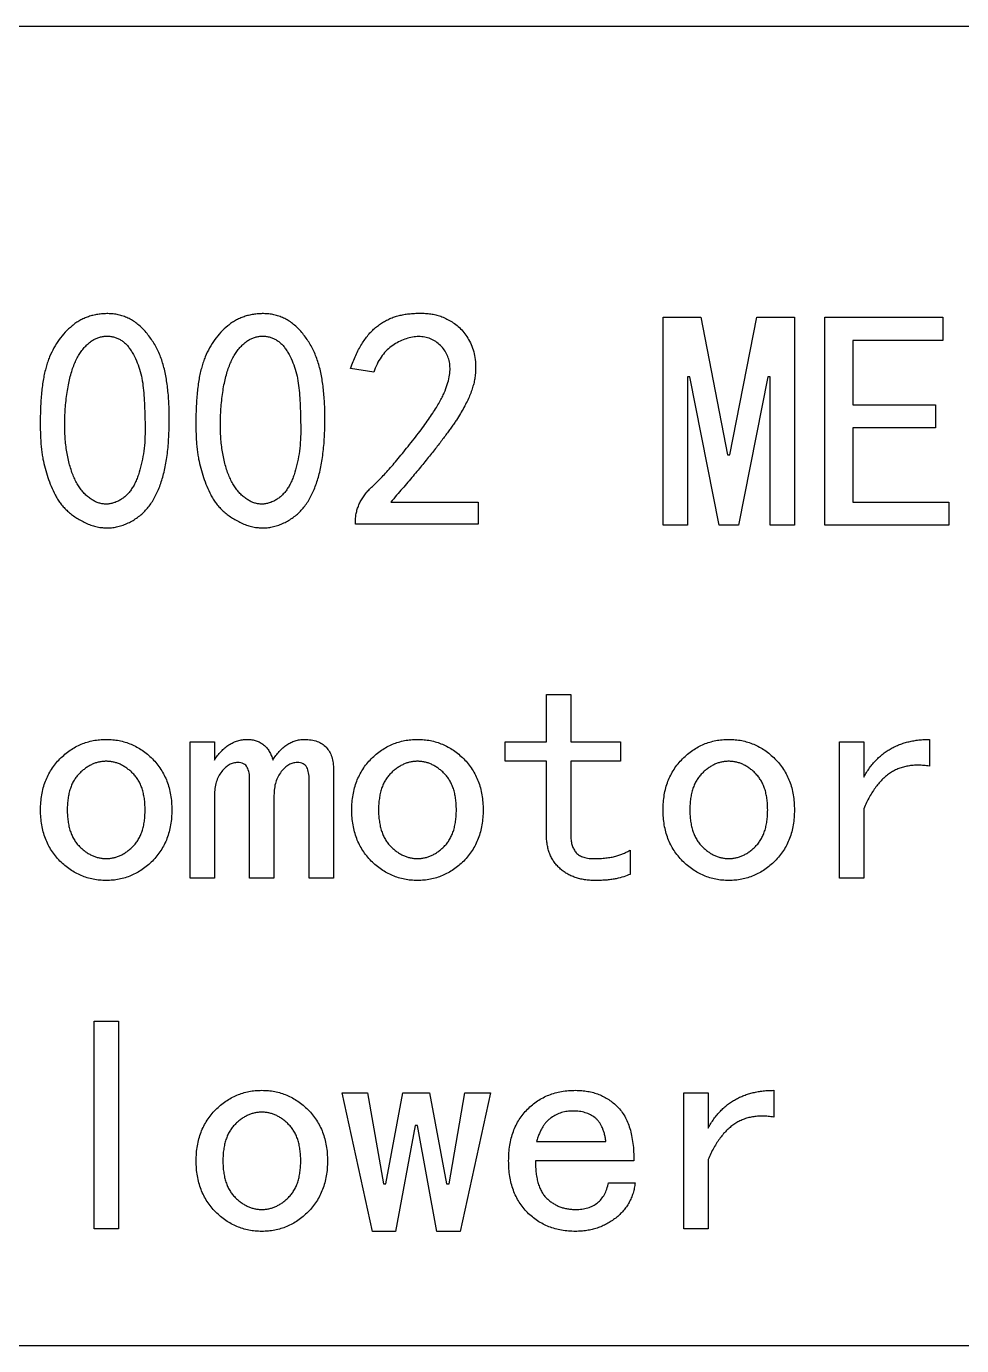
# Model space of a CAD drawing. Header units: millimetres. Extents: x -42 to 94, y -57 to 15.
# Drawn here: x -10 to 25.4, y -57 to -7 of the extents above; entities that cross this region are included whole.
import ezdxf

# ---------------------------------------------------------------- set-up
doc = ezdxf.new("R2010")
doc.units = ezdxf.units.MM

msp = doc.modelspace()

# ---------------------------------------------------------------- linework, layer by layer
at = {"color": 7, "linetype": 'Continuous', "lineweight": 25}
for p, q in [((33.5, -7), (-41.5, -7)), ((14.116, -25.908), (14.116, -18.026)), ((14.116, -18.026), (15.545, -18.026)), ((15.545, -18.026), (16.559, -23.235)), ((16.651, -23.235), (17.665, -18.026)), ((17.665, -18.026), (19.094, -18.026)), ((19.094, -18.026), (19.094, -25.908)), ((20.246, -25.908), (20.246, -18.026)), ((20.246, -18.026), (24.718, -18.026)), ((24.718, -18.026), (24.718, -18.902)), ((24.718, -18.902), (21.307, -18.902)), ((21.307, -18.902), (21.307, -21.345)), ((3.145, -20.1), (2.269, -19.962)), ((15.13, -20.284), (15.038, -20.284)), ((15.038, -20.284), (15.038, -25.908)), ((16.236, -25.908), (15.13, -20.284)), ((18.08, -20.284), (16.974, -25.908)), ((18.172, -20.284), (18.08, -20.284)), ((18.172, -25.908), (18.172, -20.284)), ((21.307, -21.345), (24.441, -21.345)), ((24.441, -21.345), (24.441, -22.221)), ((24.441, -22.221), (21.307, -22.221)), ((21.307, -22.221), (21.307, -25.032)), ((16.559, -23.235), (16.651, -23.235)), ((3.79, -25.032), (7.109, -25.032)), ((7.109, -25.032), (7.109, -25.862)), ((21.307, -25.032), (24.948, -25.032)), ((24.948, -25.032), (24.948, -25.908)), ((2.453, -25.862), (2.453, -25.678)), ((7.109, -25.862), (2.453, -25.862)), ((15.038, -25.908), (14.116, -25.908)), ((16.974, -25.908), (16.236, -25.908)), ((19.094, -25.908), (18.172, -25.908)), ((24.948, -25.908), (20.246, -25.908)), ((9.69, -34.116), (9.69, -32.318)), ((9.69, -32.318), (10.612, -32.318)), ((10.612, -32.318), (10.612, -34.116)), ((-3.816, -39.278), (-3.816, -34.116)), ((-3.816, -34.116), (-2.894, -34.116)), ((-2.894, -34.116), (-2.894, -34.807)), ((8.123, -34.853), (8.123, -34.116)), ((8.123, -34.116), (9.69, -34.116)), ((10.612, -34.116), (12.502, -34.116)), ((12.502, -34.116), (12.502, -34.853)), ((20.8, -39.278), (20.8, -34.116)), ((20.8, -34.116), (21.721, -34.116)), ((21.721, -34.116), (21.721, -35.453)), ((24.211, -34.024), (24.211, -35.038)), ((9.69, -34.853), (8.123, -34.853)), ((9.69, -37.619), (9.69, -34.853)), ((12.502, -34.853), (10.612, -34.853)), ((10.612, -34.853), (10.612, -37.665)), ((1.624, -35.176), (1.624, -39.278)), ((-1.557, -39.278), (-1.557, -35.545)), ((0.702, -39.278), (0.702, -35.545)), ((-2.894, -36.144), (-2.894, -39.278)), ((-0.635, -36.144), (-0.635, -39.278)), ((21.721, -36.651), (21.721, -39.278)), ((12.871, -38.218), (12.871, -39.14)), ((-2.894, -39.278), (-3.816, -39.278)), ((-0.635, -39.278), (-1.557, -39.278)), ((1.624, -39.278), (0.702, -39.278)), ((21.721, -39.278), (20.8, -39.278)), ((-7.457, -52.579), (-7.457, -44.697)), ((-7.457, -44.697), (-6.535, -44.697)), ((-6.535, -44.697), (-6.535, -52.579)), ((3.099, -52.671), (1.946, -47.416)), ((1.946, -47.416), (2.914, -47.416)), ((2.914, -47.416), (3.514, -50.873)), ((3.606, -50.873), (4.251, -47.416)), ((4.251, -47.416), (5.265, -47.416)), ((5.265, -47.416), (5.911, -50.873)), ((6.003, -50.873), (6.602, -47.416)), ((7.57, -47.416), (6.418, -52.671)), ((6.602, -47.416), (7.57, -47.416)), ((14.899, -52.579), (14.899, -47.416)), ((14.899, -47.416), (15.821, -47.416)), ((15.821, -47.416), (15.821, -48.753)), ((18.31, -47.324), (18.31, -48.338)), ((4.712, -48.661), (3.975, -52.671)), ((4.804, -48.661), (4.712, -48.661)), ((5.542, -52.671), (4.804, -48.661)), ((9.322, -49.26), (11.949, -49.26)), ((13.009, -49.998), (9.276, -49.998)), ((15.821, -49.952), (15.821, -52.579)), ((3.514, -50.873), (3.606, -50.873)), ((5.911, -50.873), (6.003, -50.873)), ((12.041, -50.827), (13.055, -50.827)), ((-6.535, -52.579), (-7.457, -52.579)), ((3.975, -52.671), (3.099, -52.671)), ((6.418, -52.671), (5.542, -52.671)), ((15.821, -52.579), (14.899, -52.579)), ((-41.5, -57), (93.5, -57))]:
    msp.add_line(p, q, dxfattribs=at)
for points, knots in [([(-9.485, -21.461), (-9.482, -21.362), (-9.472, -21.168), (-9.448, -20.887), (-9.418, -20.62), (-9.379, -20.369), (-9.331, -20.135), (-9.277, -19.917), (-9.214, -19.715), (-9.121, -19.468), (-8.983, -19.183), (-8.785, -18.87), (-8.554, -18.589), (-8.336, -18.384), (-8.147, -18.239), (-7.996, -18.145), (-7.837, -18.064), (-7.671, -17.999), (-7.496, -17.95), (-7.314, -17.914), (-7.124, -17.891), (-6.928, -17.885), (-6.731, -17.894), (-6.537, -17.924), (-6.35, -17.978), (-6.169, -18.052), (-5.996, -18.147), (-5.829, -18.262), (-5.67, -18.4), (-5.518, -18.556), (-5.376, -18.727), (-5.245, -18.911), (-5.127, -19.106), (-5.023, -19.312), (-4.93, -19.527), (-4.852, -19.755), (-4.788, -19.993), (-4.716, -20.329), (-4.654, -20.775), (-4.61, -21.339), (-4.6, -21.941), (-4.615, -22.462), (-4.643, -22.883), (-4.675, -23.189), (-4.718, -23.48), (-4.768, -23.756), (-4.831, -24.016), (-4.906, -24.261), (-4.986, -24.493), (-5.081, -24.708), (-5.184, -24.909), (-5.301, -25.092), (-5.429, -25.262), (-5.569, -25.415), (-5.725, -25.55), (-5.89, -25.672), (-6.069, -25.777), (-6.257, -25.865), (-6.451, -25.935), (-6.648, -25.981), (-6.845, -26.008), (-7.043, -26.008), (-7.24, -25.991), (-7.436, -25.946), (-7.634, -25.884), (-7.827, -25.796), (-8.014, -25.695), (-8.189, -25.586), (-8.349, -25.467), (-8.494, -25.341), (-8.626, -25.207), (-8.745, -25.066), (-8.847, -24.915), (-8.962, -24.703), (-9.086, -24.43), (-9.213, -24.094), (-9.317, -23.749), (-9.384, -23.453), (-9.428, -23.206), (-9.453, -23.003), (-9.474, -22.784), (-9.486, -22.55), (-9.495, -22.3), (-9.499, -22.034), (-9.494, -21.753), (-9.489, -21.56), (-9.485, -21.461)], [0, 0, 0, 0, 0.014053, 0.027409, 0.040074, 0.052075, 0.063353, 0.073917, 0.083968, 0.093361, 0.111289, 0.128696, 0.145715, 0.162661, 0.171066, 0.179436, 0.18784, 0.196243, 0.204796, 0.213511, 0.222525, 0.231887, 0.241255, 0.250484, 0.259624, 0.268776, 0.278051, 0.28756, 0.297454, 0.307835, 0.31843, 0.329016, 0.339763, 0.350621, 0.361677, 0.373028, 0.38465, 0.39661, 0.421715, 0.448414, 0.47681, 0.506988, 0.522188, 0.536706, 0.550565, 0.563774, 0.57647, 0.588514, 0.60007, 0.611159, 0.621801, 0.632026, 0.642044, 0.651805, 0.661463, 0.671159, 0.680883, 0.69077, 0.700617, 0.710066, 0.71942, 0.728696, 0.738013, 0.747427, 0.75717, 0.767317, 0.777494, 0.787206, 0.796546, 0.805636, 0.814476, 0.823181, 0.831772, 0.840256, 0.857291, 0.874189, 0.891208, 0.90825, 0.917174, 0.926847, 0.937217, 0.948285, 0.960068, 0.972651, 0.98596, 1, 1, 1, 1]), ([(-3.585, -21.461), (-3.581, -21.362), (-3.572, -21.168), (-3.548, -20.887), (-3.518, -20.62), (-3.479, -20.369), (-3.431, -20.135), (-3.376, -19.917), (-3.314, -19.715), (-3.221, -19.468), (-3.083, -19.183), (-2.884, -18.87), (-2.654, -18.589), (-2.436, -18.384), (-2.247, -18.239), (-2.096, -18.145), (-1.937, -18.064), (-1.77, -17.999), (-1.596, -17.95), (-1.414, -17.914), (-1.223, -17.891), (-1.028, -17.885), (-0.83, -17.894), (-0.636, -17.924), (-0.449, -17.978), (-0.269, -18.052), (-0.096, -18.147), (0.071, -18.262), (0.23, -18.4), (0.382, -18.556), (0.525, -18.727), (0.655, -18.911), (0.773, -19.106), (0.877, -19.312), (0.97, -19.527), (1.048, -19.755), (1.113, -19.993), (1.184, -20.329), (1.246, -20.775), (1.29, -21.339), (1.301, -21.941), (1.286, -22.462), (1.257, -22.883), (1.225, -23.189), (1.182, -23.48), (1.132, -23.756), (1.069, -24.016), (0.995, -24.261), (0.914, -24.493), (0.82, -24.708), (0.717, -24.909), (0.599, -25.092), (0.472, -25.262), (0.331, -25.415), (0.176, -25.55), (0.011, -25.672), (-0.169, -25.777), (-0.357, -25.865), (-0.551, -25.935), (-0.748, -25.981), (-0.945, -26.008), (-1.142, -26.008), (-1.34, -25.991), (-1.536, -25.946), (-1.734, -25.884), (-1.927, -25.796), (-2.113, -25.695), (-2.289, -25.586), (-2.448, -25.467), (-2.594, -25.341), (-2.726, -25.207), (-2.844, -25.066), (-2.947, -24.915), (-3.062, -24.703), (-3.185, -24.43), (-3.313, -24.094), (-3.417, -23.749), (-3.484, -23.453), (-3.528, -23.206), (-3.552, -23.003), (-3.573, -22.784), (-3.586, -22.55), (-3.595, -22.3), (-3.598, -22.034), (-3.594, -21.753), (-3.589, -21.56), (-3.585, -21.461)], [0, 0, 0, 0, 0.014053, 0.027409, 0.040074, 0.052075, 0.063353, 0.073917, 0.083968, 0.093361, 0.111289, 0.128696, 0.145715, 0.162661, 0.171066, 0.179436, 0.18784, 0.196243, 0.204796, 0.213511, 0.222525, 0.231887, 0.241255, 0.250484, 0.259624, 0.268776, 0.278051, 0.28756, 0.297454, 0.307835, 0.31843, 0.329016, 0.339763, 0.350621, 0.361677, 0.373028, 0.38465, 0.39661, 0.421715, 0.448414, 0.47681, 0.506988, 0.522188, 0.536706, 0.550565, 0.563774, 0.57647, 0.588514, 0.60007, 0.611159, 0.621801, 0.632026, 0.642044, 0.651805, 0.661463, 0.671159, 0.680883, 0.69077, 0.700617, 0.710066, 0.71942, 0.728696, 0.738013, 0.747427, 0.75717, 0.767317, 0.777494, 0.787206, 0.796546, 0.805636, 0.814476, 0.823181, 0.831772, 0.840256, 0.857291, 0.874189, 0.891208, 0.90825, 0.917174, 0.926847, 0.937217, 0.948285, 0.960068, 0.972651, 0.98596, 1, 1, 1, 1]), ([(2.269, -19.962), (2.3, -19.876), (2.36, -19.709), (2.464, -19.472), (2.571, -19.251), (2.684, -19.047), (2.806, -18.864), (2.934, -18.697), (3.069, -18.548), (3.21, -18.417), (3.358, -18.302), (3.513, -18.202), (3.674, -18.114), (3.841, -18.04), (4.015, -17.98), (4.196, -17.937), (4.382, -17.903), (4.509, -17.893), (4.574, -17.888)], [0, 0, 0, 0, 0.082418, 0.16035, 0.234248, 0.304545, 0.370646, 0.433761, 0.494253, 0.551804, 0.607921, 0.663747, 0.718797, 0.773414, 0.828923, 0.884604, 0.941558, 1, 1, 1, 1]), ([(4.574, -17.888), (4.649, -17.881), (4.795, -17.87), (5.009, -17.868), (5.211, -17.882), (5.404, -17.908), (5.593, -17.955), (5.783, -18.024), (5.974, -18.118), (6.168, -18.232), (6.357, -18.373), (6.529, -18.549), (6.681, -18.759), (6.816, -18.995), (6.925, -19.261), (6.991, -19.558), (7.015, -19.88), (7.002, -20.163), (6.97, -20.403), (6.925, -20.595), (6.859, -20.795), (6.783, -21.006), (6.681, -21.222), (6.566, -21.449), (6.429, -21.683), (6.305, -21.885), (6.192, -22.053), (6.098, -22.19), (5.995, -22.337), (5.879, -22.49), (5.757, -22.654), (5.625, -22.827), (5.483, -23.007), (5.332, -23.198), (5.172, -23.397), (5.002, -23.605), (4.822, -23.82), (4.634, -24.046), (4.437, -24.281), (4.23, -24.524), (4.012, -24.774), (3.865, -24.945), (3.79, -25.032)], [0, 0, 0, 0, 0.023107, 0.044938, 0.065593, 0.085179, 0.104791, 0.125232, 0.146947, 0.170129, 0.194195, 0.219142, 0.245375, 0.273297, 0.302679, 0.33331, 0.366074, 0.401387, 0.420257, 0.440337, 0.461768, 0.484702, 0.509085, 0.535173, 0.562792, 0.592208, 0.60795, 0.624905, 0.643319, 0.662914, 0.683872, 0.706052, 0.729564, 0.754303, 0.780514, 0.808064, 0.836708, 0.866716, 0.898201, 0.930782, 0.964709, 1, 1, 1, 1]), ([(-8.517, -21.184), (-8.529, -21.288), (-8.548, -21.493), (-8.565, -21.797), (-8.57, -22.093), (-8.566, -22.38), (-8.549, -22.658), (-8.52, -22.928), (-8.479, -23.188), (-8.428, -23.44), (-8.368, -23.678), (-8.296, -23.899), (-8.214, -24.102), (-8.124, -24.287), (-8.025, -24.455), (-7.915, -24.603), (-7.798, -24.737), (-7.669, -24.849), (-7.537, -24.943), (-7.403, -25.016), (-7.267, -25.067), (-7.13, -25.099), (-6.993, -25.109), (-6.854, -25.099), (-6.716, -25.065), (-6.579, -25.013), (-6.447, -24.941), (-6.321, -24.854), (-6.206, -24.75), (-6.1, -24.63), (-6.004, -24.494), (-5.917, -24.343), (-5.84, -24.176), (-5.75, -23.931), (-5.659, -23.605), (-5.578, -23.197), (-5.53, -22.773), (-5.518, -22.337), (-5.526, -21.903), (-5.536, -21.484), (-5.559, -21.085), (-5.587, -20.705), (-5.635, -20.341), (-5.723, -19.996), (-5.846, -19.67), (-5.972, -19.412), (-6.093, -19.224), (-6.188, -19.099), (-6.294, -18.994), (-6.406, -18.904), (-6.526, -18.836), (-6.654, -18.785), (-6.788, -18.754), (-6.928, -18.738), (-7.069, -18.741), (-7.207, -18.766), (-7.342, -18.809), (-7.473, -18.87), (-7.597, -18.954), (-7.718, -19.056), (-7.834, -19.178), (-7.947, -19.318), (-8.051, -19.479), (-8.147, -19.661), (-8.232, -19.864), (-8.308, -20.088), (-8.376, -20.332), (-8.434, -20.597), (-8.481, -20.883), (-8.506, -21.082), (-8.517, -21.184)], [0, 0, 0, 0, 0.020268, 0.039928, 0.059009, 0.077538, 0.095547, 0.112962, 0.130041, 0.146694, 0.162635, 0.177596, 0.191746, 0.205013, 0.217476, 0.229386, 0.240788, 0.251805, 0.26233, 0.2721, 0.281419, 0.290354, 0.299201, 0.308048, 0.317115, 0.32668, 0.336449, 0.346269, 0.356187, 0.366499, 0.377178, 0.388394, 0.400186, 0.412784, 0.438929, 0.465681, 0.493204, 0.521673, 0.550126, 0.577155, 0.603, 0.627562, 0.651064, 0.673932, 0.6963, 0.718641, 0.729408, 0.739467, 0.749136, 0.758247, 0.767138, 0.7758, 0.784761, 0.793858, 0.803013, 0.81197, 0.821002, 0.830276, 0.839911, 0.850006, 0.860848, 0.872456, 0.884813, 0.898033, 0.912166, 0.927441, 0.943816, 0.961315, 0.979989, 1, 1, 1, 1]), ([(-2.617, -21.184), (-2.629, -21.288), (-2.648, -21.493), (-2.665, -21.797), (-2.67, -22.093), (-2.665, -22.38), (-2.649, -22.658), (-2.62, -22.928), (-2.578, -23.188), (-2.528, -23.44), (-2.467, -23.678), (-2.396, -23.899), (-2.314, -24.102), (-2.224, -24.287), (-2.125, -24.455), (-2.015, -24.603), (-1.897, -24.737), (-1.769, -24.849), (-1.637, -24.943), (-1.502, -25.016), (-1.367, -25.067), (-1.23, -25.099), (-1.093, -25.109), (-0.954, -25.099), (-0.816, -25.065), (-0.679, -25.013), (-0.546, -24.941), (-0.421, -24.854), (-0.305, -24.75), (-0.199, -24.63), (-0.104, -24.494), (-0.017, -24.343), (0.06, -24.176), (0.151, -23.931), (0.241, -23.605), (0.322, -23.197), (0.37, -22.773), (0.383, -22.337), (0.374, -21.903), (0.365, -21.484), (0.341, -21.085), (0.313, -20.705), (0.266, -20.341), (0.178, -19.996), (0.055, -19.67), (-0.071, -19.412), (-0.192, -19.224), (-0.288, -19.099), (-0.394, -18.994), (-0.506, -18.904), (-0.626, -18.836), (-0.753, -18.785), (-0.888, -18.754), (-1.028, -18.738), (-1.169, -18.741), (-1.307, -18.766), (-1.441, -18.809), (-1.572, -18.87), (-1.697, -18.954), (-1.818, -19.056), (-1.933, -19.178), (-2.047, -19.318), (-2.151, -19.479), (-2.246, -19.661), (-2.331, -19.864), (-2.408, -20.088), (-2.476, -20.332), (-2.534, -20.597), (-2.581, -20.883), (-2.606, -21.082), (-2.617, -21.184)], [0, 0, 0, 0, 0.020268, 0.039928, 0.059009, 0.077538, 0.095547, 0.112962, 0.130041, 0.146694, 0.162635, 0.177596, 0.191746, 0.205013, 0.217476, 0.229386, 0.240788, 0.251805, 0.26233, 0.2721, 0.281419, 0.290354, 0.299201, 0.308048, 0.317115, 0.32668, 0.336449, 0.346269, 0.356187, 0.366499, 0.377178, 0.388394, 0.400186, 0.412784, 0.438929, 0.465681, 0.493204, 0.521673, 0.550126, 0.577155, 0.603, 0.627562, 0.651064, 0.673932, 0.6963, 0.718641, 0.729408, 0.739467, 0.749136, 0.758247, 0.767138, 0.7758, 0.784761, 0.793858, 0.803013, 0.81197, 0.821002, 0.830276, 0.839911, 0.850006, 0.860848, 0.872456, 0.884813, 0.898033, 0.912166, 0.927441, 0.943816, 0.961315, 0.979989, 1, 1, 1, 1]), ([(2.453, -25.678), (2.459, -25.621), (2.47, -25.507), (2.509, -25.34), (2.564, -25.177), (2.636, -25.018), (2.725, -24.863), (2.834, -24.715), (2.956, -24.568), (3.102, -24.429), (3.26, -24.281), (3.423, -24.112), (3.6, -23.927), (3.783, -23.719), (3.98, -23.495), (4.184, -23.248), (4.399, -22.984), (4.62, -22.706), (4.836, -22.428), (5.036, -22.158), (5.217, -21.905), (5.378, -21.67), (5.516, -21.449), (5.636, -21.246), (5.738, -21.061), (5.84, -20.84), (5.936, -20.586), (6.012, -20.296), (6.046, -20.028), (6.033, -19.782), (5.98, -19.557), (5.887, -19.353), (5.757, -19.17), (5.592, -19.013), (5.402, -18.884), (5.192, -18.797), (4.967, -18.753), (4.731, -18.757), (4.494, -18.799), (4.257, -18.873), (4.029, -18.986), (3.806, -19.128), (3.599, -19.311), (3.417, -19.536), (3.262, -19.802), (3.185, -19.998), (3.145, -20.1)], [0, 0, 0, 0, 0.015529, 0.030864, 0.04632, 0.062053, 0.078079, 0.094641, 0.111816, 0.129805, 0.149216, 0.170367, 0.193489, 0.218496, 0.245488, 0.274389, 0.305187, 0.337886, 0.370422, 0.400734, 0.428802, 0.454546, 0.478032, 0.499318, 0.518428, 0.535259, 0.565215, 0.592102, 0.61616, 0.638089, 0.658544, 0.678348, 0.698368, 0.719087, 0.73987, 0.760056, 0.780315, 0.801593, 0.823493, 0.845485, 0.868448, 0.892311, 0.916998, 0.94286, 0.970361, 1, 1, 1, 1]), ([(-9.485, -36.697), (-9.483, -36.6), (-9.478, -36.409), (-9.444, -36.129), (-9.386, -35.864), (-9.306, -35.613), (-9.201, -35.378), (-9.074, -35.156), (-8.923, -34.949), (-8.751, -34.758), (-8.563, -34.588), (-8.366, -34.435), (-8.158, -34.309), (-7.943, -34.204), (-7.718, -34.124), (-7.486, -34.065), (-7.244, -34.031), (-7.079, -34.026), (-6.996, -34.024)], [0, 0, 0, 0, 0.071601, 0.140306, 0.206694, 0.270863, 0.333604, 0.395822, 0.458417, 0.521513, 0.584298, 0.644881, 0.704219, 0.762786, 0.820619, 0.879268, 0.938848, 1, 1, 1, 1]), ([(-6.996, -34.024), (-6.913, -34.026), (-6.749, -34.031), (-6.507, -34.065), (-6.274, -34.124), (-6.049, -34.204), (-5.834, -34.31), (-5.626, -34.435), (-5.43, -34.588), (-5.241, -34.758), (-5.069, -34.949), (-4.918, -35.156), (-4.792, -35.378), (-4.686, -35.613), (-4.606, -35.864), (-4.548, -36.129), (-4.514, -36.409), (-4.509, -36.6), (-4.507, -36.697)], [0, 0, 0, 0, 0.061151, 0.12073, 0.179378, 0.237603, 0.295793, 0.355131, 0.415712, 0.478496, 0.541591, 0.604184, 0.666402, 0.729142, 0.793309, 0.859697, 0.928401, 1, 1, 1, 1]), ([(-2.894, -34.807), (-2.855, -34.748), (-2.778, -34.632), (-2.643, -34.479), (-2.5, -34.342), (-2.344, -34.229), (-2.18, -34.138), (-2.009, -34.07), (-1.83, -34.032), (-1.71, -34.026), (-1.649, -34.024)], [0, 0, 0, 0, 0.138129, 0.2705, 0.398665, 0.523609, 0.645489, 0.764788, 0.881851, 1, 1, 1, 1]), ([(-1.649, -34.024), (-1.59, -34.026), (-1.475, -34.032), (-1.309, -34.069), (-1.159, -34.137), (-1.025, -34.229), (-0.905, -34.341), (-0.81, -34.479), (-0.731, -34.634), (-0.698, -34.748), (-0.681, -34.807)], [0, 0, 0, 0, 0.131766, 0.25495, 0.37539, 0.494517, 0.615135, 0.737462, 0.864573, 1, 1, 1, 1]), ([(-0.681, -34.807), (-0.642, -34.748), (-0.567, -34.634), (-0.437, -34.479), (-0.302, -34.343), (-0.155, -34.229), (0, -34.139), (0.164, -34.069), (0.339, -34.032), (0.457, -34.026), (0.517, -34.024)], [0, 0, 0, 0, 0.140966, 0.274461, 0.402576, 0.525203, 0.645201, 0.76222, 0.880007, 1, 1, 1, 1]), ([(0.517, -34.024), (0.604, -34.027), (0.769, -34.033), (0.998, -34.089), (1.194, -34.184), (1.354, -34.319), (1.476, -34.489), (1.565, -34.69), (1.615, -34.923), (1.621, -35.089), (1.624, -35.176)], [0, 0, 0, 0, 0.142668, 0.270044, 0.386014, 0.497609, 0.610142, 0.727912, 0.856463, 1, 1, 1, 1]), ([(2.315, -36.697), (2.317, -36.6), (2.322, -36.409), (2.356, -36.129), (2.415, -35.864), (2.494, -35.613), (2.6, -35.378), (2.726, -35.156), (2.877, -34.949), (3.049, -34.758), (3.238, -34.588), (3.434, -34.435), (3.642, -34.309), (3.858, -34.204), (4.082, -34.124), (4.315, -34.065), (4.557, -34.031), (4.721, -34.026), (4.804, -34.024)], [0, 0, 0, 0, 0.071601, 0.140306, 0.206694, 0.270863, 0.333604, 0.395822, 0.458417, 0.521513, 0.584298, 0.644881, 0.704219, 0.762786, 0.820619, 0.879268, 0.938848, 1, 1, 1, 1]), ([(4.804, -34.024), (4.887, -34.026), (5.052, -34.031), (5.294, -34.065), (5.527, -34.124), (5.752, -34.204), (5.966, -34.31), (6.174, -34.435), (6.371, -34.588), (6.559, -34.758), (6.731, -34.949), (6.882, -35.156), (7.009, -35.378), (7.114, -35.613), (7.194, -35.864), (7.252, -36.129), (7.286, -36.409), (7.291, -36.6), (7.293, -36.697)], [0, 0, 0, 0, 0.061151, 0.12073, 0.179378, 0.237603, 0.295793, 0.355131, 0.415712, 0.478496, 0.541591, 0.604184, 0.666402, 0.729142, 0.793309, 0.859697, 0.928401, 1, 1, 1, 1]), ([(14.116, -36.697), (14.118, -36.6), (14.123, -36.409), (14.157, -36.129), (14.215, -35.864), (14.295, -35.613), (14.4, -35.378), (14.527, -35.156), (14.678, -34.949), (14.85, -34.758), (15.038, -34.588), (15.235, -34.435), (15.443, -34.309), (15.658, -34.204), (15.883, -34.124), (16.115, -34.065), (16.357, -34.031), (16.522, -34.026), (16.605, -34.024)], [0, 0, 0, 0, 0.071601, 0.140306, 0.206694, 0.270863, 0.333604, 0.395822, 0.458417, 0.521513, 0.584298, 0.644881, 0.704219, 0.762786, 0.820619, 0.879268, 0.938848, 1, 1, 1, 1]), ([(16.605, -34.024), (16.688, -34.026), (16.852, -34.031), (17.094, -34.065), (17.327, -34.124), (17.552, -34.204), (17.767, -34.31), (17.975, -34.435), (18.171, -34.588), (18.36, -34.758), (18.532, -34.949), (18.683, -35.156), (18.809, -35.378), (18.915, -35.613), (18.995, -35.864), (19.053, -36.129), (19.087, -36.409), (19.092, -36.6), (19.094, -36.697)], [0, 0, 0, 0, 0.061151, 0.12073, 0.179378, 0.237603, 0.295793, 0.355131, 0.415712, 0.478496, 0.541591, 0.604184, 0.666402, 0.729142, 0.793309, 0.859697, 0.928401, 1, 1, 1, 1]), ([(21.721, -35.453), (21.757, -35.393), (21.826, -35.276), (21.938, -35.108), (22.059, -34.954), (22.184, -34.812), (22.319, -34.683), (22.458, -34.565), (22.604, -34.46), (22.757, -34.368), (22.916, -34.286), (23.082, -34.216), (23.254, -34.156), (23.434, -34.108), (23.619, -34.071), (23.811, -34.044), (24.008, -34.026), (24.142, -34.024), (24.211, -34.024)], [0, 0, 0, 0, 0.068564, 0.135188, 0.19948, 0.262182, 0.323198, 0.383628, 0.442623, 0.501323, 0.560337, 0.619719, 0.679993, 0.740725, 0.803427, 0.867223, 0.932313, 1, 1, 1, 1]), ([(-6.996, -34.853), (-7.042, -34.854), (-7.133, -34.857), (-7.268, -34.88), (-7.399, -34.916), (-7.528, -34.966), (-7.654, -35.031), (-7.777, -35.112), (-7.897, -35.207), (-8.014, -35.313), (-8.121, -35.436), (-8.215, -35.574), (-8.297, -35.724), (-8.358, -35.892), (-8.411, -36.073), (-8.445, -36.269), (-8.468, -36.478), (-8.47, -36.622), (-8.471, -36.697)], [0, 0, 0, 0, 0.051795, 0.103566, 0.154551, 0.206548, 0.260338, 0.315937, 0.373502, 0.433443, 0.495307, 0.558084, 0.622594, 0.689726, 0.760961, 0.835917, 0.915252, 1, 1, 1, 1]), ([(-5.521, -36.697), (-5.522, -36.622), (-5.524, -36.478), (-5.547, -36.269), (-5.583, -36.073), (-5.631, -35.892), (-5.696, -35.725), (-5.777, -35.573), (-5.871, -35.436), (-5.979, -35.313), (-6.095, -35.207), (-6.215, -35.112), (-6.338, -35.032), (-6.464, -34.965), (-6.593, -34.917), (-6.725, -34.88), (-6.859, -34.857), (-6.951, -34.854), (-6.996, -34.853)], [0, 0, 0, 0, 0.08474, 0.164069, 0.239018, 0.310073, 0.377432, 0.441937, 0.504708, 0.566566, 0.626502, 0.684062, 0.739656, 0.792867, 0.845463, 0.896443, 0.94821, 1, 1, 1, 1]), ([(-2.018, -34.899), (-2.071, -34.904), (-2.18, -34.913), (-2.337, -34.984), (-2.486, -35.095), (-2.625, -35.246), (-2.746, -35.43), (-2.831, -35.646), (-2.885, -35.886), (-2.891, -36.056), (-2.894, -36.144)], [0, 0, 0, 0, 0.095864, 0.194657, 0.303489, 0.427725, 0.560525, 0.696071, 0.842455, 1, 1, 1, 1]), ([(-1.557, -35.545), (-1.558, -35.5), (-1.559, -35.415), (-1.576, -35.293), (-1.605, -35.183), (-1.645, -35.084), (-1.703, -34.999), (-1.788, -34.939), (-1.897, -34.905), (-1.976, -34.901), (-2.018, -34.899)], [0, 0, 0, 0, 0.146624, 0.281307, 0.405693, 0.521866, 0.63083, 0.739793, 0.860378, 1, 1, 1, 1]), ([(0.241, -34.899), (0.187, -34.904), (0.078, -34.913), (-0.078, -34.984), (-0.227, -35.095), (-0.366, -35.246), (-0.487, -35.43), (-0.573, -35.646), (-0.627, -35.886), (-0.632, -36.056), (-0.635, -36.144)], [0, 0, 0, 0, 0.095864, 0.194657, 0.303489, 0.427725, 0.560525, 0.696071, 0.842455, 1, 1, 1, 1]), ([(0.702, -35.545), (0.701, -35.5), (0.7, -35.415), (0.682, -35.293), (0.653, -35.183), (0.614, -35.084), (0.556, -34.999), (0.471, -34.939), (0.362, -34.905), (0.283, -34.901), (0.241, -34.899)], [0, 0, 0, 0, 0.1466238, 0.2813068, 0.4056934, 0.5218663, 0.6308299, 0.7397935, 0.8603776, 1, 1, 1, 1]), ([(4.804, -34.853), (4.759, -34.854), (4.667, -34.857), (4.533, -34.88), (4.402, -34.916), (4.273, -34.966), (4.146, -35.031), (4.023, -35.112), (3.903, -35.207), (3.787, -35.313), (3.679, -35.436), (3.586, -35.574), (3.504, -35.724), (3.442, -35.892), (3.39, -36.073), (3.356, -36.269), (3.332, -36.478), (3.33, -36.622), (3.329, -36.697)], [0, 0, 0, 0, 0.051795, 0.103566, 0.154551, 0.206548, 0.260338, 0.315937, 0.373502, 0.433443, 0.495307, 0.558084, 0.622594, 0.689726, 0.760961, 0.835917, 0.915252, 1, 1, 1, 1]), ([(6.279, -36.697), (6.278, -36.622), (6.276, -36.478), (6.253, -36.269), (6.218, -36.073), (6.169, -35.892), (6.104, -35.725), (6.023, -35.573), (5.929, -35.436), (5.822, -35.313), (5.705, -35.207), (5.586, -35.112), (5.463, -35.032), (5.337, -34.965), (5.207, -34.917), (5.076, -34.88), (4.941, -34.857), (4.85, -34.854), (4.804, -34.853)], [0, 0, 0, 0, 0.08474, 0.164069, 0.239018, 0.310073, 0.377432, 0.441937, 0.504708, 0.566566, 0.626502, 0.684062, 0.739656, 0.792867, 0.845463, 0.896443, 0.94821, 1, 1, 1, 1]), ([(16.605, -34.853), (16.559, -34.854), (16.468, -34.857), (16.333, -34.88), (16.202, -34.916), (16.073, -34.966), (15.947, -35.031), (15.824, -35.112), (15.704, -35.207), (15.587, -35.313), (15.48, -35.436), (15.386, -35.574), (15.304, -35.724), (15.243, -35.892), (15.191, -36.073), (15.156, -36.269), (15.133, -36.478), (15.131, -36.622), (15.13, -36.697)], [0, 0, 0, 0, 0.051795, 0.103566, 0.154551, 0.206548, 0.260338, 0.315937, 0.373502, 0.433443, 0.495307, 0.558084, 0.622594, 0.689726, 0.760961, 0.835917, 0.915252, 1, 1, 1, 1]), ([(18.08, -36.697), (18.079, -36.622), (18.077, -36.478), (18.054, -36.269), (18.018, -36.073), (17.97, -35.892), (17.905, -35.725), (17.824, -35.573), (17.73, -35.436), (17.622, -35.313), (17.506, -35.207), (17.386, -35.112), (17.263, -35.032), (17.137, -34.965), (17.008, -34.917), (16.876, -34.88), (16.742, -34.857), (16.65, -34.854), (16.605, -34.853)], [0, 0, 0, 0, 0.08474, 0.164069, 0.239018, 0.310073, 0.377432, 0.441937, 0.504708, 0.566566, 0.626502, 0.684062, 0.739656, 0.792867, 0.845463, 0.896443, 0.94821, 1, 1, 1, 1]), ([(24.211, -35.038), (24.139, -35.028), (24, -35.01), (23.793, -34.999), (23.595, -35.005), (23.406, -35.03), (23.225, -35.068), (23.052, -35.125), (22.888, -35.198), (22.733, -35.29), (22.585, -35.399), (22.443, -35.524), (22.308, -35.667), (22.178, -35.828), (22.053, -36.007), (21.936, -36.206), (21.823, -36.421), (21.756, -36.573), (21.721, -36.651)], [0, 0, 0, 0, 0.066624, 0.129709, 0.190651, 0.248873, 0.305824, 0.361114, 0.416345, 0.471184, 0.527159, 0.585195, 0.645359, 0.708828, 0.775973, 0.846839, 0.921523, 1, 1, 1, 1]), ([(-6.996, -39.371), (-7.079, -39.368), (-7.244, -39.364), (-7.486, -39.329), (-7.718, -39.271), (-7.943, -39.19), (-8.158, -39.085), (-8.366, -38.959), (-8.563, -38.806), (-8.751, -38.636), (-8.923, -38.445), (-9.074, -38.238), (-9.201, -38.016), (-9.306, -37.78), (-9.386, -37.53), (-9.444, -37.265), (-9.478, -36.985), (-9.483, -36.794), (-9.485, -36.697)], [0, 0, 0, 0, 0.061153, 0.120734, 0.179384, 0.237218, 0.295785, 0.355125, 0.415708, 0.478495, 0.541592, 0.604187, 0.666407, 0.729531, 0.793302, 0.859692, 0.928398, 1, 1, 1, 1]), ([(-8.471, -36.697), (-8.47, -36.772), (-8.468, -36.916), (-8.445, -37.125), (-8.411, -37.321), (-8.358, -37.501), (-8.297, -37.669), (-8.215, -37.821), (-8.121, -37.958), (-8.014, -38.081), (-7.897, -38.188), (-7.777, -38.282), (-7.655, -38.364), (-7.527, -38.426), (-7.399, -38.478), (-7.267, -38.514), (-7.133, -38.537), (-7.042, -38.54), (-6.996, -38.541)], [0, 0, 0, 0, 0.084754, 0.164095, 0.239057, 0.309675, 0.377416, 0.441931, 0.504712, 0.566581, 0.626527, 0.684095, 0.739698, 0.793201, 0.845438, 0.896427, 0.948201, 1, 1, 1, 1]), ([(-4.507, -36.697), (-4.509, -36.794), (-4.514, -36.985), (-4.548, -37.265), (-4.606, -37.53), (-4.687, -37.78), (-4.791, -38.016), (-4.918, -38.238), (-5.069, -38.445), (-5.241, -38.636), (-5.43, -38.806), (-5.626, -38.959), (-5.834, -39.084), (-6.049, -39.191), (-6.274, -39.27), (-6.507, -39.329), (-6.749, -39.364), (-6.913, -39.368), (-6.996, -39.371)], [0, 0, 0, 0, 0.0716, 0.140306, 0.206694, 0.270464, 0.333588, 0.395806, 0.4584, 0.521496, 0.584282, 0.644864, 0.704202, 0.762393, 0.820619, 0.879268, 0.938848, 1, 1, 1, 1]), ([(-6.996, -38.541), (-6.951, -38.54), (-6.859, -38.537), (-6.725, -38.514), (-6.593, -38.478), (-6.464, -38.426), (-6.337, -38.363), (-6.215, -38.282), (-6.095, -38.188), (-5.979, -38.081), (-5.871, -37.958), (-5.777, -37.821), (-5.696, -37.669), (-5.632, -37.502), (-5.582, -37.32), (-5.547, -37.126), (-5.524, -36.916), (-5.522, -36.772), (-5.521, -36.697)], [0, 0, 0, 0, 0.051795, 0.103565, 0.15455, 0.207384, 0.260304, 0.315903, 0.373467, 0.433408, 0.495272, 0.558048, 0.622558, 0.690525, 0.760962, 0.835918, 0.915253, 1, 1, 1, 1]), ([(4.804, -39.371), (4.721, -39.368), (4.557, -39.364), (4.315, -39.329), (4.082, -39.271), (3.858, -39.19), (3.642, -39.085), (3.434, -38.959), (3.238, -38.806), (3.049, -38.636), (2.877, -38.445), (2.726, -38.238), (2.599, -38.016), (2.495, -37.78), (2.414, -37.53), (2.357, -37.265), (2.322, -36.985), (2.317, -36.794), (2.315, -36.697)], [0, 0, 0, 0, 0.061153, 0.120734, 0.179384, 0.237218, 0.295785, 0.355125, 0.415708, 0.478495, 0.541592, 0.604187, 0.666407, 0.729531, 0.793302, 0.859692, 0.928398, 1, 1, 1, 1]), ([(3.329, -36.697), (3.33, -36.772), (3.332, -36.916), (3.356, -37.125), (3.39, -37.321), (3.443, -37.501), (3.503, -37.669), (3.586, -37.821), (3.679, -37.958), (3.787, -38.081), (3.903, -38.188), (4.023, -38.282), (4.145, -38.364), (4.273, -38.426), (4.401, -38.478), (4.533, -38.514), (4.667, -38.537), (4.759, -38.54), (4.804, -38.541)], [0, 0, 0, 0, 0.084754, 0.164095, 0.239057, 0.309675, 0.377416, 0.441931, 0.504712, 0.566581, 0.626527, 0.684095, 0.739698, 0.793201, 0.845438, 0.896427, 0.948201, 1, 1, 1, 1]), ([(7.293, -36.697), (7.291, -36.794), (7.286, -36.985), (7.252, -37.265), (7.194, -37.53), (7.114, -37.78), (7.009, -38.016), (6.882, -38.238), (6.731, -38.445), (6.559, -38.636), (6.371, -38.806), (6.174, -38.959), (5.966, -39.084), (5.752, -39.191), (5.527, -39.27), (5.294, -39.329), (5.052, -39.364), (4.887, -39.368), (4.804, -39.371)], [0, 0, 0, 0, 0.0716, 0.140306, 0.206694, 0.270464, 0.333588, 0.395806, 0.4584, 0.521496, 0.584282, 0.644864, 0.704202, 0.762393, 0.820619, 0.879268, 0.938848, 1, 1, 1, 1]), ([(4.804, -38.541), (4.85, -38.54), (4.941, -38.537), (5.076, -38.514), (5.208, -38.478), (5.336, -38.426), (5.463, -38.363), (5.585, -38.282), (5.705, -38.188), (5.822, -38.081), (5.929, -37.958), (6.023, -37.821), (6.105, -37.669), (6.168, -37.502), (6.218, -37.32), (6.253, -37.126), (6.276, -36.916), (6.278, -36.772), (6.279, -36.697)], [0, 0, 0, 0, 0.051795, 0.103565, 0.15455, 0.207384, 0.260304, 0.315903, 0.373467, 0.433408, 0.495272, 0.558048, 0.622558, 0.690525, 0.760962, 0.835918, 0.915253, 1, 1, 1, 1]), ([(16.605, -39.371), (16.522, -39.368), (16.357, -39.364), (16.115, -39.329), (15.883, -39.271), (15.658, -39.19), (15.443, -39.085), (15.235, -38.959), (15.038, -38.806), (14.85, -38.636), (14.678, -38.445), (14.527, -38.238), (14.4, -38.016), (14.296, -37.78), (14.215, -37.53), (14.157, -37.265), (14.123, -36.985), (14.118, -36.794), (14.116, -36.697)], [0, 0, 0, 0, 0.061153, 0.120734, 0.179384, 0.237218, 0.295785, 0.355125, 0.415708, 0.478495, 0.541592, 0.604187, 0.666407, 0.729531, 0.793302, 0.859692, 0.928398, 1, 1, 1, 1]), ([(15.13, -36.697), (15.131, -36.772), (15.133, -36.916), (15.156, -37.125), (15.19, -37.321), (15.243, -37.501), (15.304, -37.669), (15.386, -37.821), (15.48, -37.958), (15.587, -38.081), (15.704, -38.188), (15.824, -38.282), (15.946, -38.364), (16.074, -38.426), (16.202, -38.478), (16.334, -38.514), (16.468, -38.537), (16.559, -38.54), (16.605, -38.541)], [0, 0, 0, 0, 0.084754, 0.164095, 0.239057, 0.309675, 0.377416, 0.441931, 0.504712, 0.566581, 0.626527, 0.684095, 0.739698, 0.793201, 0.845438, 0.896427, 0.948201, 1, 1, 1, 1]), ([(19.094, -36.697), (19.092, -36.794), (19.087, -36.985), (19.053, -37.265), (18.995, -37.53), (18.914, -37.78), (18.81, -38.016), (18.683, -38.238), (18.532, -38.445), (18.36, -38.636), (18.171, -38.806), (17.975, -38.959), (17.767, -39.084), (17.552, -39.191), (17.327, -39.27), (17.094, -39.329), (16.852, -39.364), (16.688, -39.368), (16.605, -39.371)], [0, 0, 0, 0, 0.0716, 0.140306, 0.206694, 0.270464, 0.333588, 0.395806, 0.4584, 0.521496, 0.584282, 0.644864, 0.704202, 0.762393, 0.820619, 0.879268, 0.938848, 1, 1, 1, 1]), ([(16.605, -38.541), (16.65, -38.54), (16.742, -38.537), (16.876, -38.514), (17.008, -38.478), (17.137, -38.426), (17.264, -38.363), (17.386, -38.282), (17.506, -38.188), (17.622, -38.081), (17.73, -37.958), (17.824, -37.821), (17.905, -37.669), (17.969, -37.502), (18.019, -37.32), (18.054, -37.126), (18.077, -36.916), (18.079, -36.772), (18.08, -36.697)], [0, 0, 0, 0, 0.051795, 0.103565, 0.15455, 0.207384, 0.260304, 0.315903, 0.373467, 0.433408, 0.495272, 0.558048, 0.622558, 0.690525, 0.760962, 0.835918, 0.915253, 1, 1, 1, 1]), ([(11.534, -39.371), (11.466, -39.37), (11.334, -39.368), (11.142, -39.344), (10.958, -39.31), (10.786, -39.257), (10.622, -39.195), (10.47, -39.114), (10.327, -39.02), (10.195, -38.912), (10.076, -38.791), (9.973, -38.657), (9.885, -38.512), (9.813, -38.356), (9.759, -38.188), (9.72, -38.008), (9.695, -37.817), (9.692, -37.686), (9.69, -37.619)], [0, 0, 0, 0, 0.070661, 0.137574, 0.202285, 0.264812, 0.325315, 0.385045, 0.444134, 0.503176, 0.562346, 0.620747, 0.679065, 0.738544, 0.799724, 0.863514, 0.92991, 1, 1, 1, 1]), ([(10.612, -37.665), (10.615, -37.724), (10.619, -37.839), (10.653, -38.004), (10.713, -38.154), (10.779, -38.269), (10.847, -38.35), (10.909, -38.402), (10.982, -38.444), (11.063, -38.481), (11.155, -38.507), (11.257, -38.528), (11.37, -38.539), (11.448, -38.54), (11.488, -38.541)], [0, 0, 0, 0, 0.124999, 0.24142, 0.353434, 0.463669, 0.518949, 0.575145, 0.633759, 0.695492, 0.763031, 0.835232, 0.914823, 1, 1, 1, 1]), ([(11.488, -38.541), (11.569, -38.54), (11.723, -38.54), (11.942, -38.519), (12.139, -38.495), (12.314, -38.452), (12.471, -38.401), (12.616, -38.347), (12.749, -38.288), (12.831, -38.241), (12.871, -38.218)], [0, 0, 0, 0, 0.168615, 0.321132, 0.458971, 0.582213, 0.695598, 0.803421, 0.903832, 1, 1, 1, 1]), ([(12.871, -39.14), (12.789, -39.17), (12.615, -39.234), (12.383, -39.297), (12.17, -39.334), (11.982, -39.357), (11.767, -39.367), (11.615, -39.369), (11.534, -39.371)], [0, 0, 0, 0, 0.192149, 0.40683, 0.527475, 0.665942, 0.823697, 1, 1, 1, 1]), ([(-3.585, -49.998), (-3.583, -49.9), (-3.578, -49.709), (-3.544, -49.43), (-3.486, -49.165), (-3.406, -48.914), (-3.301, -48.678), (-3.174, -48.456), (-3.023, -48.249), (-2.851, -48.059), (-2.662, -47.889), (-2.466, -47.736), (-2.258, -47.61), (-2.043, -47.505), (-1.818, -47.424), (-1.586, -47.366), (-1.343, -47.331), (-1.179, -47.326), (-1.096, -47.324)], [0, 0, 0, 0, 0.071601, 0.140306, 0.206694, 0.270863, 0.333604, 0.395822, 0.458417, 0.521513, 0.584298, 0.644881, 0.704219, 0.762786, 0.820619, 0.879268, 0.938848, 1, 1, 1, 1]), ([(-1.096, -47.324), (-1.013, -47.326), (-0.849, -47.331), (-0.606, -47.366), (-0.373, -47.424), (-0.148, -47.504), (0.066, -47.61), (0.274, -47.736), (0.47, -47.889), (0.659, -48.059), (0.831, -48.249), (0.982, -48.456), (1.109, -48.678), (1.214, -48.914), (1.294, -49.165), (1.352, -49.43), (1.386, -49.709), (1.391, -49.9), (1.393, -49.998)], [0, 0, 0, 0, 0.061151, 0.12073, 0.179378, 0.237603, 0.295793, 0.355131, 0.415712, 0.478496, 0.541591, 0.604184, 0.666402, 0.729142, 0.793309, 0.859697, 0.928401, 1, 1, 1, 1]), ([(8.261, -49.998), (8.264, -49.897), (8.269, -49.7), (8.301, -49.412), (8.357, -49.141), (8.436, -48.887), (8.534, -48.648), (8.658, -48.427), (8.804, -48.222), (8.972, -48.037), (9.156, -47.869), (9.354, -47.724), (9.564, -47.6), (9.787, -47.499), (10.022, -47.42), (10.27, -47.364), (10.53, -47.332), (10.707, -47.327), (10.797, -47.324)], [0, 0, 0, 0, 0.072854, 0.14239, 0.208774, 0.272516, 0.334462, 0.395222, 0.455367, 0.515652, 0.575631, 0.634777, 0.69304, 0.751756, 0.811193, 0.871952, 0.934954, 1, 1, 1, 1]), ([(10.797, -47.324), (10.876, -47.326), (11.031, -47.33), (11.258, -47.36), (11.474, -47.407), (11.679, -47.475), (11.872, -47.565), (12.056, -47.671), (12.229, -47.798), (12.39, -47.946), (12.54, -48.113), (12.665, -48.31), (12.771, -48.531), (12.861, -48.775), (12.928, -49.045), (12.974, -49.341), (13.004, -49.661), (13.007, -49.883), (13.009, -49.998)], [0, 0, 0, 0, 0.060116, 0.117622, 0.173393, 0.227638, 0.281386, 0.334819, 0.38892, 0.44397, 0.500307, 0.559032, 0.620486, 0.685827, 0.75625, 0.831547, 0.91268, 1, 1, 1, 1]), ([(15.821, -48.753), (15.857, -48.694), (15.926, -48.576), (16.038, -48.409), (16.158, -48.254), (16.284, -48.112), (16.419, -47.984), (16.558, -47.866), (16.704, -47.761), (16.857, -47.669), (17.016, -47.586), (17.182, -47.517), (17.354, -47.457), (17.533, -47.409), (17.719, -47.372), (17.91, -47.345), (18.108, -47.326), (18.242, -47.325), (18.31, -47.324)], [0, 0, 0, 0, 0.068564, 0.135188, 0.19948, 0.262182, 0.323198, 0.383628, 0.442623, 0.501323, 0.560337, 0.619719, 0.679993, 0.740725, 0.803427, 0.867223, 0.932313, 1, 1, 1, 1]), ([(-1.096, -48.154), (-1.142, -48.155), (-1.233, -48.157), (-1.367, -48.18), (-1.499, -48.217), (-1.628, -48.267), (-1.754, -48.332), (-1.877, -48.413), (-1.997, -48.507), (-2.113, -48.614), (-2.221, -48.736), (-2.315, -48.874), (-2.397, -49.025), (-2.458, -49.193), (-2.51, -49.373), (-2.545, -49.569), (-2.568, -49.779), (-2.57, -49.923), (-2.571, -49.998)], [0, 0, 0, 0, 0.051795, 0.103566, 0.154551, 0.206548, 0.260338, 0.315937, 0.373502, 0.433443, 0.495307, 0.558084, 0.622594, 0.689726, 0.760961, 0.835917, 0.915252, 1, 1, 1, 1]), ([(0.379, -49.998), (0.378, -49.923), (0.376, -49.779), (0.353, -49.569), (0.318, -49.374), (0.269, -49.192), (0.204, -49.025), (0.123, -48.874), (0.029, -48.736), (-0.079, -48.614), (-0.195, -48.507), (-0.315, -48.412), (-0.437, -48.332), (-0.563, -48.266), (-0.693, -48.217), (-0.825, -48.18), (-0.959, -48.157), (-1.05, -48.155), (-1.096, -48.154)], [0, 0, 0, 0, 0.08474, 0.164069, 0.239018, 0.310073, 0.377432, 0.441937, 0.504708, 0.566566, 0.626502, 0.684062, 0.739656, 0.792867, 0.845463, 0.896443, 0.94821, 1, 1, 1, 1]), ([(10.705, -48.108), (10.629, -48.11), (10.481, -48.116), (10.265, -48.166), (10.062, -48.246), (9.902, -48.338), (9.784, -48.431), (9.699, -48.512), (9.621, -48.606), (9.549, -48.714), (9.483, -48.833), (9.423, -48.964), (9.368, -49.107), (9.338, -49.208), (9.322, -49.26)], [0, 0, 0, 0, 0.11546, 0.226395, 0.338049, 0.450302, 0.508089, 0.567341, 0.629912, 0.695263, 0.765191, 0.838209, 0.916652, 1, 1, 1, 1]), ([(11.949, -49.26), (11.94, -49.208), (11.924, -49.108), (11.892, -48.964), (11.851, -48.833), (11.802, -48.715), (11.747, -48.607), (11.684, -48.513), (11.613, -48.431), (11.511, -48.338), (11.362, -48.245), (11.164, -48.164), (10.941, -48.115), (10.786, -48.11), (10.705, -48.108)], [0, 0, 0, 0, 0.083169, 0.16069, 0.23243, 0.300633, 0.363436, 0.423104, 0.479245, 0.534042, 0.642156, 0.753983, 0.871924, 1, 1, 1, 1]), ([(18.31, -48.338), (18.239, -48.329), (18.099, -48.31), (17.893, -48.3), (17.695, -48.306), (17.506, -48.33), (17.324, -48.368), (17.152, -48.426), (16.988, -48.499), (16.833, -48.591), (16.685, -48.699), (16.543, -48.824), (16.407, -48.967), (16.278, -49.129), (16.153, -49.308), (16.036, -49.507), (15.923, -49.722), (15.856, -49.874), (15.821, -49.952)], [0, 0, 0, 0, 0.066624, 0.129709, 0.190651, 0.248873, 0.305824, 0.361114, 0.416345, 0.471184, 0.527159, 0.585195, 0.645359, 0.708828, 0.775973, 0.846839, 0.921523, 1, 1, 1, 1]), ([(-1.096, -52.671), (-1.179, -52.669), (-1.343, -52.664), (-1.586, -52.629), (-1.818, -52.571), (-2.043, -52.49), (-2.258, -52.385), (-2.466, -52.259), (-2.662, -52.106), (-2.851, -51.936), (-3.023, -51.746), (-3.174, -51.539), (-3.301, -51.316), (-3.405, -51.081), (-3.486, -50.83), (-3.544, -50.565), (-3.578, -50.286), (-3.583, -50.095), (-3.585, -49.998)], [0, 0, 0, 0, 0.061153, 0.120734, 0.179384, 0.237218, 0.295785, 0.355125, 0.415708, 0.478495, 0.541592, 0.604187, 0.666407, 0.729531, 0.793302, 0.859692, 0.928398, 1, 1, 1, 1]), ([(-2.571, -49.998), (-2.57, -50.072), (-2.568, -50.217), (-2.545, -50.426), (-2.511, -50.621), (-2.457, -50.802), (-2.397, -50.97), (-2.315, -51.121), (-2.221, -51.259), (-2.113, -51.381), (-1.997, -51.488), (-1.877, -51.582), (-1.755, -51.664), (-1.627, -51.726), (-1.499, -51.779), (-1.367, -51.815), (-1.233, -51.838), (-1.142, -51.84), (-1.096, -51.841)], [0, 0, 0, 0, 0.084754, 0.164095, 0.239057, 0.309675, 0.377416, 0.441931, 0.504712, 0.566581, 0.626527, 0.684095, 0.739698, 0.793201, 0.845438, 0.896427, 0.948201, 1, 1, 1, 1]), ([(1.393, -49.998), (1.391, -50.095), (1.386, -50.286), (1.352, -50.565), (1.294, -50.83), (1.213, -51.081), (1.109, -51.316), (0.982, -51.539), (0.831, -51.746), (0.659, -51.936), (0.47, -52.106), (0.274, -52.259), (0.066, -52.385), (-0.148, -52.491), (-0.373, -52.571), (-0.606, -52.629), (-0.849, -52.664), (-1.013, -52.669), (-1.096, -52.671)], [0, 0, 0, 0, 0.0716, 0.140306, 0.206694, 0.270464, 0.333588, 0.395806, 0.4584, 0.521496, 0.584282, 0.644864, 0.704202, 0.762393, 0.820619, 0.879268, 0.938848, 1, 1, 1, 1]), ([(-1.096, -51.841), (-1.05, -51.84), (-0.959, -51.838), (-0.825, -51.815), (-0.692, -51.779), (-0.564, -51.727), (-0.437, -51.664), (-0.315, -51.583), (-0.195, -51.488), (-0.079, -51.381), (0.029, -51.259), (0.123, -51.121), (0.205, -50.97), (0.268, -50.802), (0.318, -50.621), (0.353, -50.426), (0.376, -50.217), (0.378, -50.072), (0.379, -49.998)], [0, 0, 0, 0, 0.051795, 0.103565, 0.15455, 0.207384, 0.260304, 0.315903, 0.373467, 0.433408, 0.495272, 0.558048, 0.622558, 0.690525, 0.760962, 0.835918, 0.915253, 1, 1, 1, 1]), ([(10.797, -52.671), (10.707, -52.669), (10.53, -52.664), (10.27, -52.632), (10.022, -52.575), (9.788, -52.496), (9.564, -52.398), (9.354, -52.272), (9.156, -52.128), (8.971, -51.96), (8.805, -51.773), (8.658, -51.568), (8.534, -51.347), (8.436, -51.108), (8.357, -50.854), (8.301, -50.583), (8.269, -50.295), (8.264, -50.098), (8.261, -49.998)], [0, 0, 0, 0, 0.065037, 0.12803, 0.188781, 0.24821, 0.306749, 0.365004, 0.424141, 0.484113, 0.544695, 0.604833, 0.665584, 0.727521, 0.791254, 0.85763, 0.927156, 1, 1, 1, 1]), ([(9.276, -49.998), (9.277, -50.079), (9.279, -50.236), (9.3, -50.462), (9.333, -50.669), (9.38, -50.858), (9.442, -51.028), (9.516, -51.181), (9.606, -51.315), (9.71, -51.428), (9.823, -51.525), (9.943, -51.609), (10.07, -51.681), (10.203, -51.74), (10.342, -51.786), (10.488, -51.818), (10.64, -51.837), (10.744, -51.84), (10.797, -51.841)], [0, 0, 0, 0, 0.089657, 0.172725, 0.249588, 0.320726, 0.386747, 0.448969, 0.507201, 0.563103, 0.617757, 0.671308, 0.724635, 0.777388, 0.831494, 0.88608, 0.941661, 1, 1, 1, 1]), ([(13.055, -50.827), (13.046, -50.895), (13.027, -51.028), (12.979, -51.222), (12.912, -51.405), (12.828, -51.578), (12.727, -51.741), (12.608, -51.895), (12.471, -52.036), (12.319, -52.167), (12.155, -52.285), (11.983, -52.389), (11.803, -52.476), (11.616, -52.548), (11.421, -52.603), (11.219, -52.641), (11.01, -52.666), (10.869, -52.669), (10.797, -52.671)], [0, 0, 0, 0, 0.064209, 0.125722, 0.186404, 0.246218, 0.305804, 0.365808, 0.427231, 0.489937, 0.553674, 0.615811, 0.678008, 0.740746, 0.803323, 0.86738, 0.932811, 1, 1, 1, 1]), ([(10.797, -51.841), (10.878, -51.839), (11.034, -51.834), (11.255, -51.785), (11.455, -51.707), (11.631, -51.594), (11.78, -51.449), (11.899, -51.27), (11.991, -51.061), (12.024, -50.907), (12.041, -50.827)], [0, 0, 0, 0, 0.13733, 0.263794, 0.38334, 0.499266, 0.615296, 0.734154, 0.861653, 1, 1, 1, 1])]:
    msp.add_open_spline(points, degree=3, knots=knots, dxfattribs=at)

doc.saveas('drawing.dxf')
